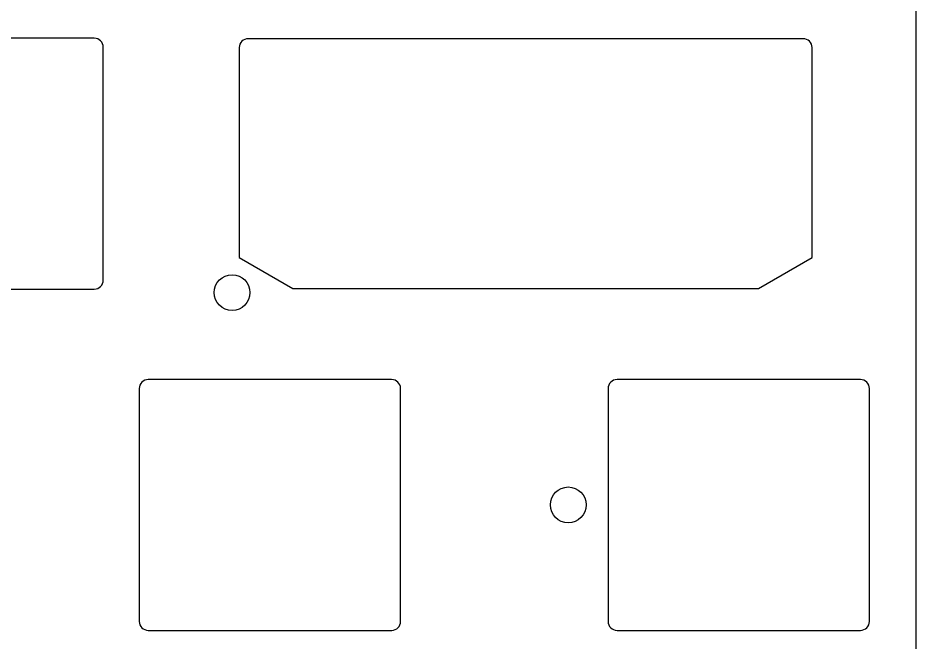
# Model space of a CAD drawing. Header units: millimetres. Extents: x -10 to 277, y -95 to 18.
# Drawn here: x 226.4 to 276.6, y -64.8 to -30 of the extents above; entities that cross this region are included whole.
import ezdxf

# ---------------------------------------------------------------- set-up
doc = ezdxf.new("R2010")
doc.units = ezdxf.units.MM
doc.header["$MEASUREMENT"] = 0
doc.layers.get('0').update_dxf_attribs({"linetype": 'CONTINUOUS'})
doc.layers.add('BLACK', color=7, linetype='CONTINUOUS')
doc.layers.add('Edge.Cuts', color=53, linetype='CONTINUOUS')

msp = doc.modelspace()

# ---------------------------------------------------------------- linework, layer by layer
msp.add_lwpolyline([(238.79375, -31.625), (238.79375, -43.343), (241.79375, -45.075), (267.79375, -45.075), (270.79375, -43.343), (270.79375, -31.625, 0.414213562), (270.29375, -31.125), (239.29375, -31.125, 0.414212391)], format="xyb", close=True)
msp.add_circle((238.39375, -45.3), 1)
at = {"layer": 'BLACK', "linetype": 'Continuous'}
for p, q in [((247.306162, -50.152051), (233.70625, -50.152051)), ((273.497462, -50.152003), (259.897462, -50.152003)), ((233.20625, -50.652003), (233.20625, -63.652051)), ((247.80625, -63.651903), (247.80625, -50.644041)), ((259.397462, -50.652003), (259.397462, -63.652003)), ((273.997462, -63.652003), (273.997462, -50.652003)), ((233.706262, -64.152051), (247.312407, -64.152051)), ((259.897462, -64.152003), (273.497462, -64.152003))]:
    msp.add_line(p, q, dxfattribs=at)
at = {"layer": 'BLACK'}
msp.add_circle((257.175, -57.15), 1, dxfattribs=at)
for centre, radius, start, end in [((233.706162, -50.652003), 0.499912, 89.989915, 180), ((247.306162, -50.652203), 0.500152, 0.9350487, 90), ((259.897462, -50.652003), 0.5, 90, 180), ((273.497462, -50.652003), 0.5, 0, 90), ((233.706262, -63.652103), 0.499948, 179.9940414, 270), ((247.306062, -63.651903), 0.500188, 270.7268293, 0), ((259.897462, -63.652003), 0.5, 180, 270), ((273.497462, -63.652003), 0.5, 270, 0)]:
    msp.add_arc(centre, radius, start, end, dxfattribs=at)
at = {"layer": 'Edge.Cuts', "linetype": 'Continuous'}
for p, q in [((276.6, -93.226), (276.6, 16.026)), ((230.696416, -31.1), (217.096416, -31.1)), ((231.196416, -44.6), (231.196416, -31.6)), ((217.096416, -45.1), (230.696416, -45.1))]:
    msp.add_line(p, q, dxfattribs=at)
at = {"layer": 'Edge.Cuts'}
for centre, start, end in [((230.696416, -31.6), 0, 90), ((230.696416, -44.6), 270, 0)]:
    msp.add_arc(centre, 0.5, start, end, dxfattribs=at)

doc.saveas('drawing.dxf')
